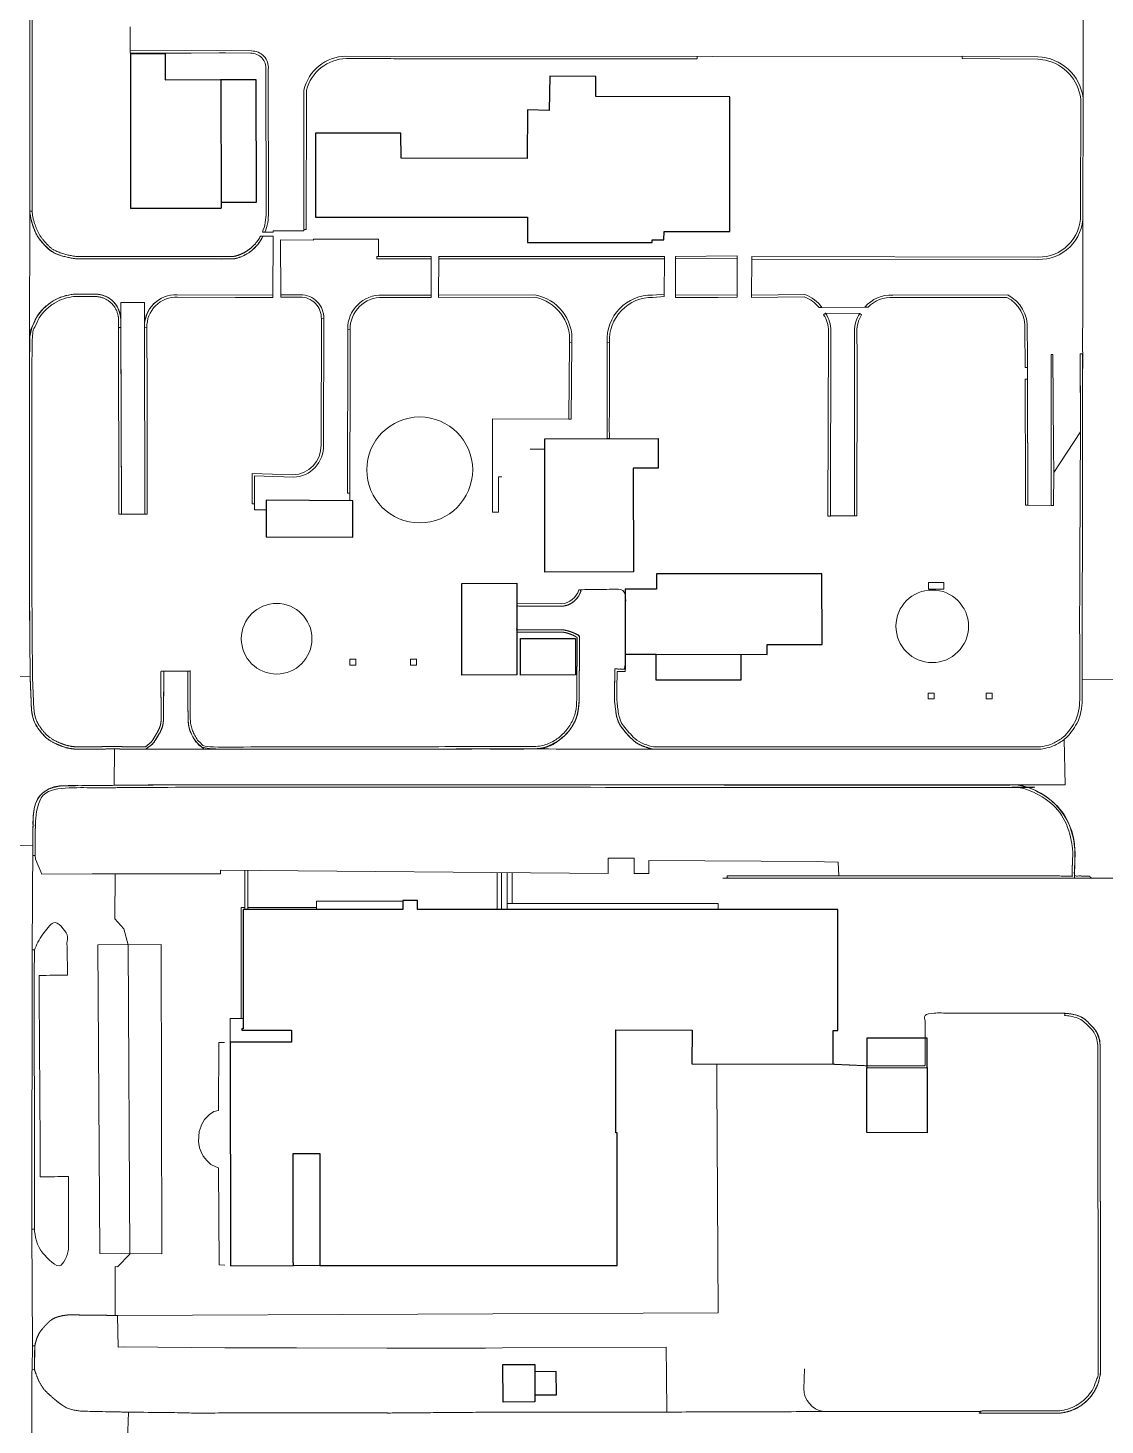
# Model space of a CAD drawing. Header units: millimetres. Extents: x 0 to 840, y 0 to 594.
# Drawn here: x 712.46 to 723.45, y 155.8 to 170.05 of the extents above; entities that cross this region are included whole.
import ezdxf

# ---------------------------------------------------------------- set-up
doc = ezdxf.new("R2010")
doc.units = ezdxf.units.MM
doc.layers.add('AC-0000-BESTAAND-co-06', color=1, linetype='Continuous')

msp = doc.modelspace()

# ---------------------------------------------------------------- linework, layer by layer
at = {"layer": 'AC-0000-BESTAAND-co-06', "linetype": 'Continuous', "lineweight": 13, "transparency": 33554687}
for p, q in [((723.222, 169.334), (723.222, 170.47)), ((712.939, 167.335), (713.182, 167.334)), ((713.411, 167.062), (713.412, 166.998)), ((715.48, 167.086), (715.477, 165.796)), ((718.01, 166.843), (718.004, 166.061)), ((718.369, 165.862), (718.369, 166.847)), ((722.655, 166.612), (722.655, 166.449)), ((717.586, 165.753), (717.735, 165.753)), ((712.116, 163.433), (712.487, 163.435)), ((723.584, 163.401), (723.213, 163.408)), ((713.344, 162.326), (713.346, 162.697)), ((712.133, 161.705), (712.515, 161.717)), ((720.722, 161.379), (723.133, 161.378)), ((723.133, 161.378), (723.56, 161.379)), ((715.172, 157.43), (715.439, 157.43)), ((719.503, 156.946), (713.377, 156.919)), ((712.534, 156.608), (712.511, 156.608)), ((718.973, 156.594), (718.975, 156.302)), ((712.531, 156.369), (712.508, 156.37)), ((720.374, 156.172), (720.381, 156.376)), ((718.975, 156.302), (718.979, 155.934))]:
    msp.add_line(p, q, dxfattribs=at)
at = {"layer": 'AC-0000-BESTAAND-co-06', "linetype": 'Continuous', "lineweight": 30, "transparency": 33554687}
msp.add_line((718.553, 163.662), (718.553, 163.512), dxfattribs=at)
at = {"layer": 'AC-0000-BESTAAND-co-06', "linetype": 'Continuous', "lineweight": 13, "transparency": 33554687, "flags": 128}
for points in [[(710.833, 175.341), (711.922, 174.967), (711.922, 174.967, -0.162435), (712.082, 174.84), (712.082, 174.84), (712.102, 174.777), (712.117, 174.648), (712.116, 163.433), (712.487, 163.435), (712.482, 164.194), (712.482, 165.488), (712.482, 166.856), (712.484, 168.181), (712.487, 177.381)], [(713.506, 170.062), (713.507, 169.819), (714.743, 169.816), (714.743, 169.816, -0.451075), (714.915, 169.63), (714.915, 169.63), (714.916, 168.167), (714.916, 168.167, -0.113261), (714.879, 167.967), (714.879, 167.967), (714.965, 167.968), (714.964, 167.98), (715.279, 167.982), (715.279, 167.995), (715.279, 169.416), (715.279, 169.416, -0.344678), (715.706, 169.763), (715.706, 169.763), (719.447, 169.759), (721.989, 169.764), (722.76, 169.755), (722.76, 169.755, -0.372503), (723.222, 169.334)], [(723.222, 169.334), (723.221, 168.137), (723.221, 168.137, -0.425593), (722.762, 167.69), (722.762, 167.69), (719.845, 167.694), (719.84, 167.326), (720.386, 167.332), (720.386, 167.332, -0.152432), (720.559, 167.2), (720.559, 167.2), (720.998, 167.202), (720.998, 167.202, -0.241762), (721.283, 167.326), (721.283, 167.326), (722.454, 167.327), (722.454, 167.327, -0.299654), (722.653, 166.977), (722.653, 166.977), (722.653, 166.976), (722.654, 166.738)], [(715.725, 166.98, -0.426281), (716.076, 167.326), (716.076, 167.326), (716.576, 167.324), (716.576, 167.695), (716.022, 167.696), (716.022, 167.72), (716.038, 167.719), (716.039, 167.898), (715.375, 167.895), (715.375, 167.886), (715.041, 167.889), (715.044, 167.329), (715.245, 167.329), (715.245, 167.329, -0.432389), (715.48, 167.086)], [(718.369, 166.847, -0.432566), (718.831, 167.326), (718.831, 167.326), (718.952, 167.336), (718.955, 167.695), (716.653, 167.696), (716.652, 167.326), (717.632, 167.329), (717.632, 167.329, -0.384795), (718.01, 166.843)], [(720.575, 167.126, -0.171966), (720.625, 166.959), (720.625, 166.959), (720.621, 165.072), (720.646, 165.072), (720.649, 166.96), (720.649, 166.96, 0.172135), (720.595, 167.14), (720.595, 167.14), (720.575, 167.126)], [(720.945, 167.138), (720.595, 167.14), (720.595, 167.14, -0.172135), (720.649, 166.96), (720.649, 166.96), (720.646, 165.074), (720.893, 165.074), (720.892, 166.959), (720.892, 166.959, -0.155671), (720.945, 167.138)], [(720.945, 167.138, 0.155671), (720.892, 166.959), (720.892, 166.959), (720.893, 165.074), (720.916, 165.074), (720.918, 166.575), (720.917, 166.696), (720.916, 166.958), (720.916, 166.958, -0.139021), (720.962, 167.124), (720.962, 167.124), (720.945, 167.138)], [(714.894, 165.135), (714.774, 165.135), (714.774, 165.482), (715.173, 165.469), (715.173, 165.469, 0.416543), (715.477, 165.796)], [(718.104, 164.321), (718.08, 164.32), (718.08, 164.32, -0.321566), (717.903, 164.177), (717.903, 164.177), (717.448, 164.179), (717.448, 164.155), (717.908, 164.153), (717.908, 164.153, 0.338084), (718.104, 164.321)], [(722.544, 162.332, -0.390945), (723.138, 161.597), (723.138, 161.597), (723.138, 161.566), (723.133, 161.378)]]:
    msp.add_lwpolyline(points, format="xyb", dxfattribs=at)
for points in [[(712.508, 177.381), (712.484, 177.381), (712.484, 168.869), (712.484, 168.181), (712.508, 168.181), (712.508, 168.869)], [(716.653, 167.72), (716.653, 167.696), (718.955, 167.695), (718.955, 167.719), (718.781, 167.719), (718.554, 167.719), (717.044, 167.718), (716.963, 167.72)], [(719.066, 167.327), (719.066, 167.303), (719.151, 167.303), (719.436, 167.302), (719.498, 167.303), (719.695, 167.305), (719.696, 167.326)], [(713.412, 166.998), (713.417, 165.093), (713.393, 165.093), (713.389, 166.993)], [(713.678, 166.994), (713.682, 166.373), (713.679, 166.178), (713.68, 165.756), (713.681, 165.092), (713.657, 165.092), (713.654, 166.998), (713.654, 166.998), (713.678, 166.994)], [(715.725, 166.98), (715.722, 165.305), (715.746, 165.305), (715.75, 166.552), (715.751, 166.672), (715.749, 166.975)], [(718.01, 166.843), (718.004, 166.061), (717.98, 166.061), (717.986, 166.839)], [(718.369, 166.847), (718.369, 165.862), (718.393, 165.862), (718.392, 165.984), (718.392, 166.016), (718.393, 166.137), (718.393, 166.843)], [(722.898, 165.181), (722.895, 166.72), (722.915, 166.721), (722.919, 165.761), (722.922, 165.518), (722.921, 165.181)], [(722.66, 165.182), (722.636, 165.182), (722.635, 165.275), (722.634, 165.355), (722.631, 166.469), (722.655, 166.469)], [(721.645, 164.328), (721.802, 164.328), (721.802, 164.394), (721.645, 164.394)], [(721.644, 163.207), (721.704, 163.207), (721.704, 163.267), (721.644, 163.267)], [(722.235, 163.207), (722.295, 163.207), (722.295, 163.267), (722.235, 163.267)]]:
    msp.add_lwpolyline(points, close=True, dxfattribs=at)
for points in [[(714.915, 169.63), (714.916, 168.167), (714.916, 168.167, -0.113261), (714.879, 167.967), (714.879, 167.967), (714.855, 167.967), (714.855, 167.967, 0.108376), (714.892, 168.168), (714.892, 168.168), (714.891, 169.626), (714.891, 169.626, 0.451075), (714.734, 169.793), (714.734, 169.793), (714.48, 169.797), (714.419, 169.797), (714.128, 169.795), (714.068, 169.794), (713.507, 169.795), (713.507, 169.819), (714.743, 169.816), (714.743, 169.816, -0.451075), (714.915, 169.63), (714.915, 169.63)], [(719.287, 169.76), (719.287, 169.736), (718.676, 169.736), (717.892, 169.737), (717.82, 169.736), (717.672, 169.736), (716.438, 169.737), (716.196, 169.737), (716.163, 169.738), (715.712, 169.739), (715.712, 169.739, 0.336686), (715.305, 169.415), (715.305, 169.415), (715.303, 167.995), (715.279, 167.995), (715.279, 169.416), (715.279, 169.416, -0.344678), (715.706, 169.763), (715.706, 169.763)], [(722.762, 167.69), (719.845, 167.694), (719.845, 167.718), (722.764, 167.714), (722.764, 167.714, 0.422753), (723.197, 168.143), (723.197, 168.143), (723.198, 169.328), (723.198, 169.328, 0.318182), (722.839, 169.722), (722.839, 169.722), (722.76, 169.731), (721.989, 169.74), (721.989, 169.764), (722.76, 169.755), (722.76, 169.755, -0.372503), (723.222, 169.334), (723.222, 169.334), (723.221, 168.137), (723.221, 168.137, -0.425593), (722.762, 167.69), (722.762, 167.69)], [(714.96, 167.326), (713.984, 167.329), (713.984, 167.329, 0.43702), (713.654, 166.998), (713.654, 166.998), (713.678, 166.994), (713.678, 166.994, -0.43702), (713.989, 167.305), (713.989, 167.305), (714.58, 167.303), (714.622, 167.302), (714.666, 167.303), (714.96, 167.302)], [(715.456, 167.083, 0.432389), (715.239, 167.305), (715.239, 167.305), (715.044, 167.305), (715.044, 167.329), (715.245, 167.329), (715.245, 167.329, -0.432389), (715.48, 167.086), (715.48, 167.086), (715.456, 167.083)], [(716.575, 167.3), (716.394, 167.302), (716.329, 167.303), (716.081, 167.302), (716.081, 167.302, 0.426281), (715.749, 166.975), (715.749, 166.975), (715.725, 166.98), (715.725, 166.98, -0.426281), (716.076, 167.326), (716.076, 167.326), (716.576, 167.324)], [(717.632, 167.305, -0.37831), (717.986, 166.839), (717.986, 166.839), (718.01, 166.843), (718.01, 166.843, 0.384795), (717.632, 167.329), (717.632, 167.329), (716.652, 167.326), (716.652, 167.302), (717.632, 167.305)], [(718.393, 166.843, -0.432566), (718.837, 167.303), (718.837, 167.303), (718.952, 167.312), (718.952, 167.336), (718.831, 167.326), (718.831, 167.326, 0.432566), (718.369, 166.847), (718.369, 166.847), (718.393, 166.843)], [(719.84, 167.326), (719.841, 167.302), (720.38, 167.308), (720.38, 167.308, -0.133782), (720.531, 167.199), (720.531, 167.199), (720.559, 167.2), (720.559, 167.2, 0.152432), (720.386, 167.332), (720.386, 167.332)], [(722.445, 167.303), (721.286, 167.302), (721.286, 167.302, 0.222921), (721.03, 167.202), (721.03, 167.202), (720.998, 167.202), (720.998, 167.202, -0.241762), (721.283, 167.326), (721.283, 167.326), (722.454, 167.327), (722.454, 167.327, -0.299654), (722.653, 166.977), (722.653, 166.976), (722.654, 166.738), (722.655, 166.588), (722.63, 166.588), (722.629, 166.976), (722.629, 166.976, 0.298518), (722.445, 167.303), (722.445, 167.303)], [(715.477, 165.796, -0.416543), (715.173, 165.469), (715.173, 165.469), (714.774, 165.482), (714.774, 165.197), (714.75, 165.197), (714.75, 165.506), (715.167, 165.493), (715.167, 165.493, 0.413587), (715.453, 165.796), (715.453, 165.796), (715.456, 167.083), (715.48, 167.086), (715.477, 165.796), (715.477, 165.796)]]:
    msp.add_lwpolyline(points, format="xyb", close=True, dxfattribs=at)
at = {"layer": 'AC-0000-BESTAAND-co-06', "linetype": 'Continuous', "lineweight": 30, "transparency": 33554687, "flags": 128}
for points in [[(714.433, 169.524), (714.434, 168.213), (713.514, 168.21), (714.434, 168.213), (713.514, 168.21), (713.515, 169.35), (713.514, 169.654), (713.514, 169.728), (713.514, 169.788), (713.863, 169.789), (713.864, 169.522), (714.427, 169.524), (714.433, 169.524)], [(714.433, 169.524), (714.788, 169.525), (714.793, 168.271), (714.434, 168.27)], [(715.396, 168.978), (715.398, 168.12), (715.722, 168.12), (716.94, 168.121), (717.061, 168.12), (717.558, 168.12), (717.557, 167.863), (718.828, 167.863), (718.828, 167.889), (718.949, 167.888), (718.95, 167.974), (719.622, 167.975), (719.621, 169.349), (718.255, 169.351), (718.255, 169.555), (717.784, 169.558), (717.78, 169.21), (717.557, 169.215), (717.555, 168.72), (716.269, 168.723), (716.267, 168.979), (715.396, 168.978)], [(718.637, 164.502), (717.735, 164.499), (717.735, 165.86), (718.891, 165.864), (718.889, 165.561), (718.635, 165.561), (718.637, 164.502)], [(714.895, 164.859), (715.776, 164.857), (715.776, 165.226), (714.893, 165.233), (714.895, 164.859)], [(718.553, 163.662), (718.871, 163.662), (720.001, 163.661), (720.001, 163.763), (720.561, 163.763), (720.561, 163.764), (720.56, 164.484), (718.872, 164.484), (718.872, 164.328), (718.554, 164.328), (718.553, 163.662)], [(717.449, 163.453), (716.888, 163.45), (716.889, 164.386), (717.448, 164.389), (717.449, 163.453)], [(717.488, 163.45), (717.487, 163.822), (718.046, 163.823), (718.048, 163.452), (717.488, 163.45)], [(719.731, 163.661), (719.731, 163.4), (718.87, 163.4), (718.871, 163.662)], [(715.151, 159.706), (714.527, 159.708), (714.531, 157.426), (715.172, 157.43), (715.172, 157.455), (715.17, 157.455), (715.168, 158.572), (715.439, 158.572), (715.439, 157.43), (718.473, 157.43), (718.471, 158.78), (718.46, 158.78), (718.459, 159.831), (719.235, 159.829), (719.234, 159.484), (720.673, 159.481), (720.673, 159.827), (720.721, 159.827), (720.722, 161.06), (719.598, 161.061), (716.437, 161.06), (716.437, 161.152), (716.287, 161.152), (716.287, 161.06), (714.658, 161.061), (714.658, 159.843), (714.645, 159.843), (714.645, 159.83), (715.151, 159.83), (715.151, 159.706)], [(721.633, 159.448), (721.634, 158.782), (721.018, 158.786), (721.016, 159.446), (721.633, 159.448)], [(717.309, 156.036), (717.308, 156.42), (717.632, 156.42), (717.633, 156.037), (717.309, 156.036)], [(717.633, 156.108), (717.852, 156.109), (717.849, 156.346), (717.632, 156.345)]]:
    msp.add_lwpolyline(points, dxfattribs=at)
at = {"layer": 'AC-0000-BESTAAND-co-06', "linetype": 'Continuous', "lineweight": 13, "transparency": 33554687, "flags": 128}
for points in [[(714.86, 167.927), (714.965, 167.927), (714.96, 167.326), (713.984, 167.329)], [(716.576, 167.719), (716.038, 167.719), (716.022, 167.72), (716.022, 167.696), (716.576, 167.695), (716.576, 167.719)], [(719.067, 167.721), (719.696, 167.725), (719.696, 167.701), (719.067, 167.697), (719.067, 167.721)], [(719.696, 167.326), (719.066, 167.327), (719.067, 167.697), (719.696, 167.701), (719.696, 167.326)], [(713.417, 165.093), (713.411, 167.062), (713.411, 167.25), (713.652, 167.249), (713.654, 166.998), (713.657, 165.092), (713.417, 165.093)], [(715.725, 166.98), (715.722, 165.305), (715.746, 165.305), (715.746, 165.226)], [(722.655, 166.612), (722.654, 166.738)], [(722.66, 165.182), (722.898, 165.181), (722.895, 166.72), (722.915, 166.721)], [(723.193, 166.728), (723.195, 165.93), (722.922, 165.518), (722.919, 165.761), (722.915, 166.721)], [(722.898, 165.181), (722.66, 165.182), (722.655, 166.449)], [(718.004, 166.061), (717.201, 166.063), (717.2, 165.112), (717.262, 165.112), (717.262, 165.472), (717.295, 165.471)], [(715.748, 163.552), (715.748, 163.612), (715.808, 163.612), (715.808, 163.552), (715.748, 163.552)], [(716.366, 163.552), (716.366, 163.612), (716.426, 163.612), (716.426, 163.552), (716.366, 163.552)], [(723.03, 162.793), (723.04, 162.33), (722.544, 162.332)], [(713.344, 162.326), (713.69, 162.33), (722.544, 162.332)], [(712.515, 161.717), (712.507, 160.647), (712.506, 157.796), (712.511, 156.608), (712.508, 156.37), (712.506, 156.341), (712.507, 152.327), (712.507, 152.241), (712.505, 152.099), (712.504, 150.974), (712.506, 149.202), (712.506, 148.229), (712.505, 146.618), (712.506, 146.593), (712.503, 144.986)], [(712.514, 161.609), (712.537, 161.609), (712.541, 161.572), (712.608, 161.419), (713.12, 161.424), (713.199, 161.422), (713.355, 161.423)], [(713.355, 161.423), (714.427, 161.424), (714.429, 161.46), (718.38, 161.426), (718.38, 161.582)], [(714.676, 161.458), (714.676, 161.079)], [(714.706, 161.457), (714.706, 161.079)], [(720.722, 161.379), (719.593, 161.378), (719.593, 161.402), (720.733, 161.403), (720.726, 161.543), (720.587, 161.545), (720.512, 161.548), (718.794, 161.559), (718.794, 161.426), (718.644, 161.426), (718.644, 161.582), (718.38, 161.582)], [(713.355, 161.423), (713.351, 160.964), (713.442, 160.861), (713.487, 160.7), (713.502, 157.545), (713.378, 157.416), (713.354, 157.418), (713.353, 156.919)], [(717.247, 161.435), (717.247, 161.06)], [(717.292, 161.435), (717.292, 161.06)], [(717.352, 161.434), (717.352, 161.12)], [(717.403, 161.434), (717.403, 161.12)], [(716.287, 161.146), (715.408, 161.146), (715.408, 161.079), (714.706, 161.079), (714.706, 161.061), (714.676, 161.061), (714.676, 161.079), (714.64, 161.079), (714.64, 159.949)], [(715.408, 161.079), (715.408, 161.061)], [(717.352, 161.06), (717.352, 161.12), (719.5, 161.121), (719.5, 161.061)], [(712.507, 160.647), (712.506, 157.798), (712.53, 157.798), (712.53, 158.335), (712.529, 160.387), (712.532, 160.647), (712.507, 160.647)], [(714.472, 157.432), (714.413, 157.434), (714.407, 158.426), (714.382, 158.435), (714.33, 158.46), (714.287, 158.498), (714.251, 158.543), (714.226, 158.595), (714.215, 158.627), (714.202, 158.694), (714.21, 158.795), (714.23, 158.851), (714.231, 158.855), (714.266, 158.916), (714.316, 158.968), (714.359, 158.999), (714.407, 159.011), (714.41, 159.702), (714.47, 159.703)], [(719.488, 159.484), (719.489, 159.319), (719.503, 156.946)], [(713.377, 156.919), (713.386, 156.597), (713.446, 156.599), (714.473, 156.59), (714.534, 156.59), (715.203, 156.589), (716.123, 156.587), (716.177, 156.587), (716.177, 156.587), (716.177, 156.587), (717.131, 156.587), (717.302, 156.588), (718.973, 156.594)], [(712.511, 156.608), (712.508, 156.37), (712.531, 156.369), (712.534, 156.608), (712.511, 156.608)], [(713.387, 152.325), (713.387, 155.546), (713.477, 155.553), (713.489, 155.933)]]:
    msp.add_lwpolyline(points, dxfattribs=at)
at = {"layer": 'AC-0000-BESTAAND-co-06', "linetype": 'Continuous', "lineweight": 0, "transparency": 33554687, "flags": 128}
for points in [[(713.829, 157.547), (713.198, 157.552), (713.178, 160.7), (713.822, 160.701), (713.829, 157.547)], [(714.658, 159.949), (714.645, 159.949), (714.527, 159.949), (714.527, 159.708)]]:
    msp.add_lwpolyline(points, dxfattribs=at)
at = {"layer": 'AC-0000-BESTAAND-co-06', "linetype": 'Continuous', "lineweight": 30, "transparency": 33554687, "flags": 128}
msp.add_lwpolyline([(721.016, 159.446), (721.633, 159.448), (721.633, 159.748), (721.016, 159.746)], close=True, dxfattribs=at)
at = {"layer": 'AC-0000-BESTAAND-co-06', "linetype": 'Continuous', "lineweight": 13, "transparency": 33554687}
for centre, radius in [((716.459, 165.543), 0.54), ((721.684, 163.948), 0.37), ((715, 163.821), 0.36)]:
    msp.add_circle(centre, radius, dxfattribs=at)
at = {"layer": 'AC-0000-BESTAAND-co-06', "linetype": 'Continuous', "lineweight": 13, "transparency": 33554687, "extrusion": (0, 0, -1)}
for centre, radius, start, end in [((-712.975, 166.843), 0.493, 1.3401, 85.7941), ((-713.149, 167.074), 0.262, 97.0749, 182.5421), ((-720.615, 156.177), 0.241, 279.7615, 359.0261)]:
    msp.add_arc(centre, radius, start, end, dxfattribs=at)
at = {"layer": 'AC-0000-BESTAAND-co-06', "linetype": 'Continuous', "lineweight": 13, "transparency": 33554687}
msp.add_arc((713.972, 167.01), 0.319, 87.7529, 182.1777, dxfattribs=at)
for points, weights, knots in [([(714.86, 167.927), (714.86, 167.927), (714.852, 167.927), (714.844, 167.927), (714.836, 167.927), (714.778, 167.818), (714.678, 167.743), (714.557, 167.719), (714.465, 167.719), (714.373, 167.719), (714.281, 167.719), (714.197, 167.72), (714.113, 167.72), (714.029, 167.72), (713.966, 167.72), (713.903, 167.72), (713.841, 167.719), (713.801, 167.719), (713.762, 167.719), (713.722, 167.719), (713.672, 167.72), (713.622, 167.72), (713.572, 167.72), (713.531, 167.72), (713.491, 167.72), (713.451, 167.72), (713.404, 167.719), (713.357, 167.719), (713.31, 167.719), (713.308, 167.719), (713.306, 167.719), (713.303, 167.719), (713.189, 167.719), (713.074, 167.719), (712.96, 167.72), (712.96, 167.72), (712.959, 167.72), (712.959, 167.72), (712.893, 167.728), (712.743, 167.756), (712.677, 167.827), (712.637, 167.87), (712.591, 167.914), (712.566, 167.972), (712.536, 168.04), (712.511, 168.108), (712.508, 168.181), (712.508, 168.181), (712.508, 168.181), (712.508, 168.181), (712.5, 168.181), (712.492, 168.181), (712.484, 168.181), (712.484, 168.181), (712.484, 168.181), (712.484, 168.181), (712.489, 168.105), (712.513, 168.033), (712.544, 167.961), (712.571, 167.899), (712.62, 167.853), (712.662, 167.807), (712.732, 167.732), (712.89, 167.704), (712.959, 167.696), (712.966, 167.696), (712.974, 167.696), (712.981, 167.696), (713.508, 167.695), (714.035, 167.695), (714.562, 167.695), (714.696, 167.72), (714.803, 167.804), (714.86, 167.927)], [1, 1, 1, 1, 1, 0.936404623811, 0.936404623811, 1, 1, 1, 1, 1, 1, 1, 1, 1, 1, 1, 1, 1, 1, 1, 1, 1, 1, 1, 1, 1, 1, 1, 1, 1, 1, 1, 1, 1, 1, 1, 1, 1, 1, 1, 1, 1, 1, 1, 1, 1, 1, 1, 1, 1, 1, 1, 1, 1, 1, 1, 1, 1, 1, 1, 1, 1, 1, 1, 1, 1, 1, 1, 1, 0.927088246602, 0.927088246602, 1], [0, 0, 0, 0, 0.041667, 0.083333, 0.083333, 0.083333, 0.166667, 0.166667, 0.166667, 0.175926, 0.175926, 0.175926, 0.185185, 0.185185, 0.185185, 0.194444, 0.194444, 0.194444, 0.203704, 0.203704, 0.203704, 0.212963, 0.212963, 0.212963, 0.222222, 0.222222, 0.222222, 0.231481, 0.231481, 0.231481, 0.240741, 0.240741, 0.240741, 0.25, 0.25, 0.25, 0.333333, 0.333333, 0.333333, 0.369202, 0.369202, 0.369202, 0.390886, 0.390886, 0.390886, 0.416667, 0.416667, 0.416667, 0.5, 0.5, 0.5, 0.583333, 0.583333, 0.583333, 0.666667, 0.666667, 0.666667, 0.692357, 0.692357, 0.692357, 0.714241, 0.714241, 0.714241, 0.75, 0.75, 0.75, 0.833333, 0.833333, 0.833333, 0.916667, 0.916667, 0.916667, 1, 1, 1, 1]), ([(714.86, 167.927), (714.803, 167.804), (714.696, 167.72), (714.562, 167.695), (714.035, 167.695), (713.508, 167.695), (712.981, 167.696), (712.974, 167.696), (712.966, 167.696), (712.959, 167.696), (712.89, 167.704), (712.732, 167.732), (712.662, 167.807), (712.62, 167.853), (712.571, 167.899), (712.544, 167.961), (712.513, 168.033), (712.489, 168.105), (712.484, 168.181)], [1, 0.927088320088, 0.927088320088, 1, 1, 1, 1, 1, 1, 1, 1, 1, 1, 1, 1, 1, 1, 1, 1], [0, 0, 0, 0, 0.25, 0.25, 0.25, 0.5, 0.5, 0.5, 0.75, 0.75, 0.75, 0.857276, 0.857276, 0.857276, 0.922928, 0.922928, 0.922928, 1, 1, 1, 1]), ([(713.85, 163.489), (713.85, 163.489), (713.84, 163.489), (713.831, 163.489), (713.821, 163.489), (713.821, 163.459), (713.821, 163.429), (713.82, 163.399), (713.821, 163.269), (713.822, 163.138), (713.823, 163.007), (713.823, 162.981), (713.819, 162.946), (713.809, 162.92), (713.792, 162.875), (713.762, 162.831), (713.736, 162.787), (713.718, 162.758), (713.681, 162.736), (713.664, 162.718), (713.558, 162.719), (713.452, 162.72), (713.346, 162.721), (713.22, 162.72), (713.094, 162.72), (712.967, 162.719), (712.934, 162.719), (712.892, 162.725), (712.859, 162.734), (712.802, 162.751), (712.743, 162.775), (712.689, 162.813), (712.64, 162.847), (712.607, 162.896), (712.576, 162.94), (712.542, 162.988), (712.527, 163.069), (712.524, 163.116), (712.52, 163.223), (712.515, 163.33), (712.511, 163.437), (712.511, 163.437), (712.511, 163.437), (712.511, 163.436), (712.509, 163.746), (712.507, 164.055), (712.505, 164.364), (712.505, 165.195), (712.506, 166.025), (712.506, 166.855), (712.515, 167.106), (712.688, 167.289), (712.939, 167.311), (713.018, 167.311), (713.097, 167.311), (713.176, 167.31), (713.309, 167.293), (713.394, 167.191), (713.389, 167.057), (713.389, 167.036), (713.389, 167.014), (713.389, 166.993), (713.396, 166.994), (713.404, 166.996), (713.412, 166.998), (713.412, 167.019), (713.412, 167.041), (713.411, 167.062), (713.418, 167.206), (713.325, 167.317), (713.182, 167.334), (713.101, 167.335), (713.02, 167.335), (712.939, 167.335), (712.672, 167.315), (712.488, 167.122), (712.482, 166.855), (712.482, 166.025), (712.481, 165.194), (712.481, 164.364), (712.483, 164.055), (712.485, 163.746), (712.487, 163.436), (712.492, 163.328), (712.496, 163.22), (712.5, 163.113), (712.503, 163.063), (712.519, 162.978), (712.554, 162.928), (712.587, 162.881), (712.622, 162.83), (712.674, 162.793), (712.731, 162.754), (712.792, 162.729), (712.852, 162.711), (712.887, 162.701), (712.931, 162.695), (712.966, 162.695), (713.092, 162.696), (713.219, 162.696), (713.346, 162.697), (713.452, 162.696), (713.558, 162.695), (713.664, 162.694), (713.684, 162.712), (713.733, 162.737), (713.754, 162.771), (713.783, 162.817), (713.815, 162.865), (713.832, 162.913), (713.843, 162.943), (713.847, 162.984), (713.847, 163.014), (713.848, 163.143), (713.849, 163.272), (713.849, 163.4), (713.85, 163.43), (713.85, 163.46), (713.85, 163.489)], [1, 1, 1, 1, 1, 1, 1, 1, 1, 1, 1, 1, 1, 1, 1, 1, 1, 1, 1, 1, 1, 1, 1, 1, 1, 1, 1, 1, 1, 1, 1, 1, 1, 1, 1, 1, 1, 1, 1, 1, 1, 1, 1, 1, 1, 1, 1, 1, 1, 1, 0.832492934117, 0.832492934117, 1, 1, 1, 1, 0.825192119509, 0.825192119509, 1, 1, 1, 1, 1, 1, 1, 1, 1, 1, 0.823008343178, 0.823008343178, 1, 1, 1, 1, 0.826995707406, 0.826995707406, 1, 1, 1, 1, 1, 1, 1, 1, 1, 1, 1, 1, 1, 1, 1, 1, 1, 1, 1, 1, 1, 1, 1, 1, 1, 1, 1, 1, 1, 1, 1, 1, 1, 1, 1, 1, 1, 1, 1, 1, 1, 1, 1], [0, 0, 0, 0, 0.007576, 0.015152, 0.015152, 0.015152, 0.030303, 0.030303, 0.030303, 0.045455, 0.045455, 0.045455, 0.057223, 0.057223, 0.057223, 0.077633, 0.077633, 0.077633, 0.090909, 0.090909, 0.090909, 0.113636, 0.113636, 0.113636, 0.136364, 0.136364, 0.136364, 0.143982, 0.143982, 0.143982, 0.157092, 0.157092, 0.157092, 0.168968, 0.168968, 0.168968, 0.181818, 0.181818, 0.181818, 0.227273, 0.227273, 0.227273, 0.272727, 0.272727, 0.272727, 0.295455, 0.295455, 0.295455, 0.318182, 0.318182, 0.318182, 0.363636, 0.363636, 0.363636, 0.409091, 0.409091, 0.409091, 0.454545, 0.454545, 0.454545, 0.5, 0.5, 0.5, 0.545455, 0.545455, 0.545455, 0.590909, 0.590909, 0.590909, 0.636364, 0.636364, 0.636364, 0.681818, 0.681818, 0.681818, 0.727273, 0.727273, 0.727273, 0.75, 0.75, 0.75, 0.772727, 0.772727, 0.772727, 0.818182, 0.818182, 0.818182, 0.830977, 0.830977, 0.830977, 0.842979, 0.842979, 0.842979, 0.85603, 0.85603, 0.85603, 0.863636, 0.863636, 0.863636, 0.886364, 0.886364, 0.886364, 0.909091, 0.909091, 0.909091, 0.92323, 0.92323, 0.92323, 0.942385, 0.942385, 0.942385, 0.954545, 0.954545, 0.954545, 0.977273, 0.977273, 0.977273, 1, 1, 1, 1]), ([(718.838, 162.694), (718.787, 162.707), (718.689, 162.734), (718.637, 162.783), (718.594, 162.825), (718.551, 162.872), (718.515, 162.919), (718.487, 162.955), (718.469, 163.014), (718.462, 163.05), (718.456, 163.098), (718.45, 163.146), (718.444, 163.194), (718.445, 163.3), (718.447, 163.406), (718.448, 163.513), (718.483, 163.512), (718.518, 163.512), (718.553, 163.512), (718.553, 163.784), (718.554, 164.056), (718.554, 164.328), (718.404, 164.325), (718.254, 164.323), (718.104, 164.321), (718.083, 164.223), (718.007, 164.158), (717.908, 164.153), (717.755, 164.153), (717.601, 164.154), (717.448, 164.155), (717.448, 164.074), (717.448, 163.993), (717.448, 163.912), (717.602, 163.913), (717.756, 163.913), (717.91, 163.913), (717.974, 163.905), (718.035, 163.883), (718.089, 163.848), (718.087, 163.656), (718.086, 163.465), (718.085, 163.273), (718.088, 163.207), (718.082, 163.122), (718.068, 163.056), (718.056, 163.003), (718.029, 162.948), (717.993, 162.898), (717.949, 162.837), (717.891, 162.794), (717.836, 162.755), (717.779, 162.714), (717.677, 162.699), (717.62, 162.697)], [1, 1, 1, 1, 1, 1, 1, 1, 1, 1, 1, 1, 1, 1, 1, 1, 1, 1, 1, 1, 1, 1, 1, 1, 1, 0.86323162854, 0.86323162854, 1, 1, 1, 1, 1, 1, 1, 1, 1, 1, 0.982716122047, 0.982716122047, 1, 1, 1, 1, 1, 1, 1, 1, 1, 1, 1, 1, 1, 1, 1, 1], [0, 0, 0, 0, 0.057731, 0.057731, 0.057731, 0.105703, 0.105703, 0.105703, 0.142857, 0.142857, 0.142857, 0.171429, 0.171429, 0.171429, 0.2, 0.2, 0.2, 0.228571, 0.228571, 0.228571, 0.257143, 0.257143, 0.257143, 0.285714, 0.285714, 0.285714, 0.428571, 0.428571, 0.428571, 0.47619, 0.47619, 0.47619, 0.52381, 0.52381, 0.52381, 0.571429, 0.571429, 0.571429, 0.714286, 0.714286, 0.714286, 0.857143, 0.857143, 0.857143, 0.894664, 0.894664, 0.894664, 0.924875, 0.924875, 0.924875, 0.961348, 0.961348, 0.961348, 1, 1, 1, 1]), ([(717.91, 163.913), (717.91, 163.913), (717.756, 163.913), (717.602, 163.913), (717.448, 163.912), (717.448, 163.904), (717.448, 163.896), (717.448, 163.888), (717.601, 163.889), (717.754, 163.889), (717.908, 163.889), (717.964, 163.883), (718.017, 163.864), (718.064, 163.833), (718.063, 163.646), (718.062, 163.46), (718.061, 163.273), (718.063, 163.209), (718.058, 163.127), (718.044, 163.062), (718.033, 163.012), (718.007, 162.96), (717.973, 162.912), (717.932, 162.855), (717.876, 162.813), (717.825, 162.777), (717.769, 162.737), (717.671, 162.723), (717.617, 162.721), (716.498, 162.72), (715.379, 162.719), (714.261, 162.718), (714.241, 162.745), (714.195, 162.778), (714.175, 162.817), (714.161, 162.845), (714.145, 162.873), (714.136, 162.902), (714.125, 162.937), (714.12, 162.982), (714.12, 163.017), (714.12, 163.175), (714.12, 163.332), (714.12, 163.489), (714.112, 163.489), (714.104, 163.489), (714.096, 163.489), (714.096, 163.458), (714.096, 163.427), (714.096, 163.396), (714.096, 163.27), (714.096, 163.143), (714.097, 163.016), (714.096, 162.979), (714.102, 162.932), (714.113, 162.895), (714.122, 162.864), (714.139, 162.834), (714.155, 162.803), (714.178, 162.758), (714.237, 162.722), (714.261, 162.694), (715.381, 162.695), (716.5, 162.696), (717.62, 162.697), (717.677, 162.699), (717.779, 162.714), (717.836, 162.755), (717.891, 162.794), (717.949, 162.837), (717.993, 162.898), (718.029, 162.948), (718.056, 163.003), (718.068, 163.056), (718.082, 163.122), (718.088, 163.207), (718.085, 163.273), (718.086, 163.465), (718.087, 163.656), (718.089, 163.848), (718.035, 163.883), (717.974, 163.905), (717.91, 163.913), (717.91, 163.913), (717.91, 163.913), (717.91, 163.913), (717.91, 163.913)], [1, 1, 1, 1, 1, 1, 1, 1, 1, 1, 1, 0.982716122047, 0.982716122047, 1, 1, 1, 1, 1, 1, 1, 1, 1, 1, 1, 1, 1, 1, 1, 1, 1, 1, 1, 1, 1, 1, 1, 1, 1, 1, 1, 1, 1, 1, 1, 1, 1, 1, 1, 1, 1, 1, 1, 1, 1, 1, 1, 1, 1, 1, 1, 1, 1, 1, 1, 1, 1, 1, 1, 1, 1, 1, 1, 1, 1, 1, 1, 1, 1, 1, 1, 0.982716122047, 0.982716122047, 1, 1, 1, 1, 1], [0, 0, 0, 0, 0.011905, 0.02381, 0.02381, 0.02381, 0.047619, 0.047619, 0.047619, 0.071429, 0.071429, 0.071429, 0.142857, 0.142857, 0.142857, 0.214286, 0.214286, 0.214286, 0.233312, 0.233312, 0.233312, 0.248261, 0.248261, 0.248261, 0.26635, 0.26635, 0.26635, 0.285714, 0.285714, 0.285714, 0.357143, 0.357143, 0.357143, 0.384618, 0.384618, 0.384618, 0.404074, 0.404074, 0.404074, 0.428571, 0.428571, 0.428571, 0.464286, 0.464286, 0.464286, 0.5, 0.5, 0.5, 0.535714, 0.535714, 0.535714, 0.571429, 0.571429, 0.571429, 0.594688, 0.594688, 0.594688, 0.613845, 0.613845, 0.613845, 0.642857, 0.642857, 0.642857, 0.714286, 0.714286, 0.714286, 0.733612, 0.733612, 0.733612, 0.751848, 0.751848, 0.751848, 0.766954, 0.766954, 0.766954, 0.785714, 0.785714, 0.785714, 0.857143, 0.857143, 0.857143, 0.928571, 0.928571, 0.928571, 0.928571, 1, 1, 1, 1]), ([(712.537, 161.609), (712.537, 161.609), (712.529, 161.609), (712.522, 161.609), (712.514, 161.609), (712.514, 161.645), (712.515, 161.681), (712.515, 161.717), (712.515, 161.806), (712.516, 161.902), (712.518, 161.991), (712.519, 162.056), (712.531, 162.121), (712.563, 162.185), (712.587, 162.235), (712.637, 162.264), (712.679, 162.29), (712.717, 162.313), (712.782, 162.321), (712.819, 162.321), (712.994, 162.323), (713.169, 162.324), (713.344, 162.326), (713.46, 162.327), (713.575, 162.329), (713.69, 162.33), (716.642, 162.33), (719.594, 162.329), (722.545, 162.329), (722.545, 162.33), (722.545, 162.331), (722.544, 162.332), (722.923, 162.276), (723.164, 161.979), (723.138, 161.597), (723.138, 161.587), (723.138, 161.576), (723.138, 161.566), (723.136, 161.511), (723.135, 161.456), (723.134, 161.401), (723.184, 161.401), (723.234, 161.401), (723.284, 161.401), (723.293, 161.393), (723.302, 161.386), (723.311, 161.378), (723.252, 161.378), (723.193, 161.378), (723.133, 161.378), (721.953, 161.378), (720.773, 161.378), (719.593, 161.378), (719.593, 161.386), (719.593, 161.394), (719.593, 161.402), (719.973, 161.403), (720.353, 161.403), (720.733, 161.403), (721.525, 161.403), (722.318, 161.402), (723.11, 161.401), (723.11, 161.401), (723.11, 161.401), (723.11, 161.401), (723.111, 161.456), (723.112, 161.511), (723.114, 161.566), (723.114, 161.577), (723.114, 161.587), (723.114, 161.598), (723.139, 161.967), (722.907, 162.255), (722.541, 162.308), (722.542, 162.307), (722.544, 162.306), (722.545, 162.305), (719.594, 162.305), (716.642, 162.306), (713.691, 162.306), (713.575, 162.305), (713.46, 162.303), (713.344, 162.302), (713.344, 162.302), (713.344, 162.302), (713.344, 162.302), (713.298, 162.302), (713.251, 162.302), (713.205, 162.302), (713.179, 162.301), (713.153, 162.301), (713.128, 162.301), (713.028, 162.302), (712.921, 162.299), (712.822, 162.297), (712.778, 162.296), (712.733, 162.286), (712.69, 162.267), (712.644, 162.248), (712.607, 162.217), (712.584, 162.172), (712.555, 162.112), (712.543, 162.049), (712.542, 161.988), (712.54, 161.9), (712.539, 161.805), (712.539, 161.717), (712.538, 161.681), (712.538, 161.645), (712.537, 161.609)], [1, 1, 1, 1, 1, 1, 1, 1, 1, 1, 1, 1, 1, 1, 1, 1, 1, 1, 1, 1, 1, 1, 1, 1, 1, 1, 1, 1, 1, 1, 1, 1, 0.823232820038, 0.823232820038, 1, 1, 1, 1, 1, 1, 1, 1, 1, 1, 1, 1, 1, 1, 1, 1, 1, 1, 1, 1, 1, 1, 1, 1, 1, 1, 1, 1, 1, 1, 1, 1, 1, 1, 1, 1, 1, 0.823061581693, 0.823061581693, 1, 1, 1, 1, 1, 1, 1, 1, 1, 1, 1, 1, 1, 1, 1, 1, 1, 1, 1, 1, 1, 1, 1, 1, 1, 1, 1, 1, 1, 1, 1, 1, 1, 1, 1, 1, 1], [0, 0, 0, 0, 0.011364, 0.022727, 0.022727, 0.022727, 0.045455, 0.045455, 0.045455, 0.06155, 0.06155, 0.06155, 0.073262, 0.073262, 0.073262, 0.082451, 0.082451, 0.082451, 0.090909, 0.090909, 0.090909, 0.136364, 0.136364, 0.136364, 0.159091, 0.159091, 0.159091, 0.181818, 0.181818, 0.181818, 0.227273, 0.227273, 0.227273, 0.272727, 0.272727, 0.272727, 0.295455, 0.295455, 0.295455, 0.318182, 0.318182, 0.318182, 0.363636, 0.363636, 0.363636, 0.409091, 0.409091, 0.409091, 0.431818, 0.431818, 0.431818, 0.454545, 0.454545, 0.454545, 0.5, 0.5, 0.5, 0.545455, 0.545455, 0.545455, 0.590909, 0.590909, 0.590909, 0.636364, 0.636364, 0.636364, 0.659091, 0.659091, 0.659091, 0.681818, 0.681818, 0.681818, 0.727273, 0.727273, 0.727273, 0.772727, 0.772727, 0.772727, 0.795455, 0.795455, 0.795455, 0.818182, 0.818182, 0.818182, 0.863636, 0.863636, 0.863636, 0.886364, 0.886364, 0.886364, 0.909091, 0.909091, 0.909091, 0.922421, 0.922421, 0.922421, 0.9283, 0.9283, 0.9283, 0.934505, 0.934505, 0.934505, 0.942738, 0.942738, 0.942738, 0.954545, 0.954545, 0.954545, 1, 1, 1, 1]), ([(713.377, 156.919), (713.213, 156.921), (713.049, 156.923), (712.885, 156.925), (712.837, 156.922), (712.742, 156.908), (712.694, 156.867), (712.66, 156.837), (712.625, 156.799), (712.596, 156.762), (712.562, 156.72), (712.543, 156.649), (712.534, 156.608), (712.533, 156.528), (712.532, 156.448), (712.531, 156.369), (712.55, 156.313), (712.587, 156.201), (712.648, 156.144), (712.708, 156.087), (712.776, 156.026), (712.843, 155.986), (712.897, 155.955), (712.985, 155.943), (713.038, 155.942), (713.16, 155.94), (713.282, 155.937), (713.403, 155.935), (713.424, 155.934), (713.445, 155.934), (713.465, 155.933), (713.634, 155.931), (713.802, 155.93), (713.97, 155.928), (714.059, 155.926), (714.148, 155.924), (714.236, 155.921), (714.315, 155.923), (714.393, 155.925), (714.472, 155.926), (714.492, 155.925), (714.513, 155.925), (714.533, 155.924), (714.738, 155.925), (714.942, 155.926), (715.146, 155.927), (715.166, 155.926), (715.186, 155.925), (715.206, 155.924), (715.502, 155.925), (715.799, 155.925), (716.095, 155.925), (716.112, 155.925), (716.129, 155.924), (716.146, 155.924), (716.476, 155.927), (716.807, 155.929), (717.138, 155.932), (717.213, 155.932), (717.288, 155.932), (717.363, 155.932), (717.486, 155.932), (717.61, 155.932), (717.734, 155.932), (718.029, 155.932), (718.324, 155.933), (718.619, 155.933), (718.739, 155.933), (718.859, 155.933), (718.979, 155.934), (719.51, 155.935), (720.042, 155.937), (720.574, 155.939), (720.669, 155.939), (720.763, 155.939), (720.858, 155.939), (721.058, 155.939), (721.258, 155.939), (721.458, 155.939), (721.696, 155.939), (721.934, 155.94), (722.172, 155.94), (722.173, 155.934), (722.174, 155.928), (722.175, 155.921), (722.426, 155.922), (722.676, 155.922), (722.926, 155.922), (723.193, 155.911), (723.39, 156.093), (723.4, 156.36), (723.399, 157.456), (723.397, 158.553), (723.395, 159.649), (723.396, 159.689), (723.389, 159.763), (723.363, 159.803), (723.332, 159.854), (723.278, 159.908), (723.23, 159.946), (723.18, 159.985), (723.083, 159.999), (723.035, 160.001), (722.56, 160.001), (722.086, 160.002), (721.612, 160.003), (721.612, 159.824), (721.612, 159.645), (721.612, 159.466), (721.411, 159.466), (721.209, 159.466), (721.007, 159.466), (720.896, 159.471), (720.785, 159.476), (720.673, 159.481)], [1, 1, 1, 1, 1, 1, 1, 1, 1, 1, 1, 1, 1, 1, 1, 1, 1, 1, 1, 1, 1, 1, 1, 1, 1, 1, 1, 1, 1, 1, 1, 1, 1, 1, 1, 1, 1, 1, 1, 1, 1, 1, 1, 1, 1, 1, 1, 1, 1, 1, 1, 1, 1, 1, 1, 1, 1, 1, 1, 1, 1, 1, 1, 1, 1, 1, 1, 1, 1, 1, 1, 1, 1, 1, 1, 1, 1, 1, 1, 1, 1, 1, 1, 1, 1, 1, 1, 1, 0.804487772827, 0.804487772827, 1, 1, 1, 1, 1, 1, 1, 1, 1, 1, 1, 1, 1, 1, 1, 1, 1, 1, 1, 1, 1, 1, 1, 1, 1], [0, 0, 0, 0, 0.111111, 0.111111, 0.111111, 0.154639, 0.154639, 0.154639, 0.185912, 0.185912, 0.185912, 0.222222, 0.222222, 0.222222, 0.333333, 0.333333, 0.333333, 0.373319, 0.373319, 0.373319, 0.412888, 0.412888, 0.412888, 0.444444, 0.444444, 0.444444, 0.449735, 0.449735, 0.449735, 0.455026, 0.455026, 0.455026, 0.460317, 0.460317, 0.460317, 0.465608, 0.465608, 0.465608, 0.470899, 0.470899, 0.470899, 0.47619, 0.47619, 0.47619, 0.481481, 0.481481, 0.481481, 0.486772, 0.486772, 0.486772, 0.492063, 0.492063, 0.492063, 0.497354, 0.497354, 0.497354, 0.502646, 0.502646, 0.502646, 0.507937, 0.507937, 0.507937, 0.513228, 0.513228, 0.513228, 0.518519, 0.518519, 0.518519, 0.52381, 0.52381, 0.52381, 0.529101, 0.529101, 0.529101, 0.534392, 0.534392, 0.534392, 0.539683, 0.539683, 0.539683, 0.544974, 0.544974, 0.544974, 0.550265, 0.550265, 0.550265, 0.555556, 0.555556, 0.555556, 0.666667, 0.666667, 0.666667, 0.777778, 0.777778, 0.777778, 0.809362, 0.809362, 0.809362, 0.848297, 0.848297, 0.848297, 0.888889, 0.888889, 0.888889, 0.916667, 0.916667, 0.916667, 0.944444, 0.944444, 0.944444, 0.972222, 0.972222, 0.972222, 1, 1, 1, 1]), ([(723.372, 159.644), (723.373, 158.551), (723.375, 157.458), (723.376, 156.365), (723.366, 156.109), (723.177, 155.935), (722.921, 155.946), (722.679, 155.946), (722.437, 155.946), (722.195, 155.945), (722.187, 155.944), (722.179, 155.942), (722.172, 155.94), (722.173, 155.934), (722.174, 155.928), (722.175, 155.921), (722.426, 155.922), (722.676, 155.922), (722.926, 155.922), (723.193, 155.911), (723.39, 156.093), (723.4, 156.36), (723.399, 157.456), (723.397, 158.553), (723.395, 159.649), (723.396, 159.689), (723.389, 159.763), (723.363, 159.803), (723.332, 159.854), (723.278, 159.908), (723.23, 159.946), (723.18, 159.985), (723.083, 159.999), (723.035, 160.001), (723.035, 159.993), (723.035, 159.985), (723.035, 159.978), (723.08, 159.976), (723.17, 159.962), (723.217, 159.924), (723.262, 159.889), (723.312, 159.839), (723.341, 159.792), (723.366, 159.753), (723.373, 159.682), (723.372, 159.644), (723.372, 159.644), (723.372, 159.644), (723.372, 159.644)], [1, 1, 1, 1, 0.804487772827, 0.804487772827, 1, 1, 1, 1, 1, 1, 1, 1, 1, 1, 1, 1, 1, 0.804487772827, 0.804487772827, 1, 1, 1, 1, 1, 1, 1, 1, 1, 1, 1, 1, 1, 1, 1, 1, 1, 1, 1, 1, 1, 1, 1, 1, 1, 1, 1, 1], [0, 0, 0, 0, 0.1, 0.1, 0.1, 0.2, 0.2, 0.2, 0.25, 0.25, 0.25, 0.3, 0.3, 0.3, 0.35, 0.35, 0.35, 0.4, 0.4, 0.4, 0.5, 0.5, 0.5, 0.6, 0.6, 0.6, 0.628426, 0.628426, 0.628426, 0.663467, 0.663467, 0.663467, 0.7, 0.7, 0.7, 0.8, 0.8, 0.8, 0.836328, 0.836328, 0.836328, 0.871045, 0.871045, 0.871045, 0.9, 0.9, 0.9, 1, 1, 1, 1])]:
    msp.add_rational_spline(points, weights, degree=3, knots=knots, dxfattribs=at)
for points, knots in [([(714.261, 162.694), (715.381, 162.695), (716.5, 162.696), (717.62, 162.697), (718.026, 162.696), (718.432, 162.695), (718.838, 162.694), (720.149, 162.694), (721.46, 162.694), (722.772, 162.694), (722.82, 162.698), (722.887, 162.711), (722.936, 162.736), (722.97, 162.754), (723.005, 162.773), (723.037, 162.8), (723.088, 162.845), (723.126, 162.902), (723.158, 162.955), (723.197, 163.021), (723.211, 163.129), (723.212, 163.195), (723.212, 163.266), (723.212, 163.337), (723.213, 163.408), (723.214, 164.516), (723.216, 165.624), (723.218, 166.732), (723.218, 166.747), (723.217, 166.762), (723.217, 166.777), (723.218, 167.23), (723.22, 167.683), (723.221, 168.137)], [0, 0, 0, 0, 0.111111, 0.111111, 0.111111, 0.222222, 0.222222, 0.222222, 0.333333, 0.333333, 0.333333, 0.410529, 0.410529, 0.410529, 0.465003, 0.465003, 0.465003, 0.554661, 0.554661, 0.554661, 0.666667, 0.666667, 0.666667, 0.75, 0.75, 0.75, 0.833333, 0.833333, 0.833333, 0.916667, 0.916667, 0.916667, 1, 1, 1, 1]), ([(718.838, 162.694), (718.838, 162.694), (720.149, 162.694), (721.46, 162.694), (722.772, 162.694), (722.82, 162.698), (722.887, 162.711), (722.936, 162.736), (722.97, 162.754), (723.005, 162.773), (723.037, 162.8), (723.088, 162.845), (723.126, 162.902), (723.158, 162.955), (723.197, 163.021), (723.211, 163.129), (723.212, 163.195), (723.212, 163.266), (723.212, 163.337), (723.213, 163.408), (723.214, 164.515), (723.216, 165.621), (723.217, 166.728), (723.209, 166.728), (723.201, 166.728), (723.193, 166.728), (723.194, 166.462), (723.194, 166.196), (723.195, 165.93), (723.192, 165.32), (723.189, 164.71), (723.187, 164.1), (723.187, 164.059), (723.187, 164.018), (723.187, 163.977), (723.187, 163.787), (723.188, 163.597), (723.189, 163.408), (723.188, 163.338), (723.188, 163.267), (723.188, 163.197), (723.187, 163.134), (723.173, 163.03), (723.135, 162.966), (723.105, 162.915), (723.069, 162.861), (723.02, 162.818), (722.991, 162.793), (722.958, 162.775), (722.926, 162.759), (722.88, 162.735), (722.815, 162.722), (722.769, 162.718), (721.46, 162.718), (720.151, 162.718), (718.843, 162.718), (718.794, 162.73), (718.701, 162.756), (718.652, 162.803), (718.611, 162.843), (718.57, 162.887), (718.535, 162.932), (718.509, 162.966), (718.493, 163.022), (718.485, 163.055), (718.48, 163.101), (718.474, 163.147), (718.468, 163.193), (718.469, 163.292), (718.47, 163.39), (718.472, 163.488), (718.499, 163.488), (718.526, 163.488), (718.553, 163.488), (718.553, 163.496), (718.553, 163.504), (718.553, 163.512), (718.518, 163.512), (718.483, 163.512), (718.448, 163.513), (718.447, 163.406), (718.445, 163.3), (718.444, 163.194), (718.45, 163.146), (718.456, 163.098), (718.462, 163.05), (718.469, 163.014), (718.487, 162.955), (718.515, 162.919), (718.551, 162.872), (718.594, 162.825), (718.637, 162.783), (718.689, 162.734), (718.787, 162.707), (718.838, 162.694)], [0, 0, 0, 0, 0.045455, 0.090909, 0.090909, 0.090909, 0.111963, 0.111963, 0.111963, 0.126819, 0.126819, 0.126819, 0.151271, 0.151271, 0.151271, 0.181818, 0.181818, 0.181818, 0.212121, 0.212121, 0.212121, 0.242424, 0.242424, 0.242424, 0.272727, 0.272727, 0.272727, 0.290909, 0.290909, 0.290909, 0.309091, 0.309091, 0.309091, 0.327273, 0.327273, 0.327273, 0.345455, 0.345455, 0.345455, 0.363636, 0.363636, 0.363636, 0.394555, 0.394555, 0.394555, 0.418897, 0.418897, 0.418897, 0.433406, 0.433406, 0.433406, 0.454545, 0.454545, 0.454545, 0.545455, 0.545455, 0.545455, 0.582365, 0.582365, 0.582365, 0.612887, 0.612887, 0.612887, 0.636364, 0.636364, 0.636364, 0.727273, 0.727273, 0.727273, 0.745455, 0.745455, 0.745455, 0.763636, 0.763636, 0.763636, 0.781818, 0.781818, 0.781818, 0.8, 0.8, 0.8, 0.818182, 0.818182, 0.818182, 0.909091, 0.909091, 0.909091, 0.932734, 0.932734, 0.932734, 0.963262, 0.963262, 0.963262, 1, 1, 1, 1]), ([(714.261, 162.694), (714.237, 162.722), (714.178, 162.758), (714.155, 162.803), (714.139, 162.834), (714.122, 162.864), (714.113, 162.895), (714.102, 162.932), (714.096, 162.979), (714.097, 163.016), (714.096, 163.143), (714.096, 163.27), (714.096, 163.396), (714.096, 163.427), (714.096, 163.458), (714.096, 163.489), (714.014, 163.489), (713.932, 163.489), (713.85, 163.489), (713.849, 163.331), (713.848, 163.172), (713.847, 163.014), (713.847, 162.984), (713.843, 162.943), (713.832, 162.913), (713.815, 162.865), (713.783, 162.817), (713.754, 162.771), (713.733, 162.737), (713.684, 162.712), (713.664, 162.694)], [0, 0, 0, 0, 0.135392, 0.135392, 0.135392, 0.224788, 0.224788, 0.224788, 0.333333, 0.333333, 0.333333, 0.416667, 0.416667, 0.416667, 0.5, 0.5, 0.5, 0.583333, 0.583333, 0.583333, 0.666667, 0.666667, 0.666667, 0.755844, 0.755844, 0.755844, 0.896315, 0.896315, 0.896315, 1, 1, 1, 1]), ([(714.261, 162.694), (714.062, 162.694), (713.863, 162.694), (713.664, 162.694), (713.558, 162.695), (713.452, 162.696), (713.346, 162.697), (713.219, 162.696), (713.092, 162.696), (712.966, 162.695), (712.931, 162.695), (712.887, 162.701), (712.852, 162.711), (712.792, 162.729), (712.731, 162.754), (712.674, 162.793), (712.622, 162.83), (712.587, 162.881), (712.554, 162.928), (712.519, 162.978), (712.503, 163.063), (712.5, 163.113), (712.496, 163.22), (712.492, 163.328), (712.487, 163.436)], [0, 0, 0, 0, 0.111111, 0.111111, 0.111111, 0.222222, 0.222222, 0.222222, 0.333333, 0.333333, 0.333333, 0.389117, 0.389117, 0.389117, 0.484824, 0.484824, 0.484824, 0.572836, 0.572836, 0.572836, 0.666667, 0.666667, 0.666667, 1, 1, 1, 1]), ([(712.515, 161.717), (712.515, 161.806), (712.516, 161.902), (712.518, 161.991), (712.519, 162.056), (712.531, 162.121), (712.563, 162.185), (712.587, 162.235), (712.637, 162.264), (712.679, 162.29), (712.717, 162.313), (712.782, 162.321), (712.819, 162.321), (712.994, 162.323), (713.169, 162.324), (713.344, 162.326)], [0, 0, 0, 0, 0.177054, 0.177054, 0.177054, 0.305879, 0.305879, 0.305879, 0.406963, 0.406963, 0.406963, 0.5, 0.5, 0.5, 1, 1, 1, 1]), ([(712.507, 160.647), (712.516, 160.647), (712.524, 160.647), (712.532, 160.647), (712.551, 160.692), (712.578, 160.758), (712.618, 160.807), (712.652, 160.849), (712.688, 160.908), (712.725, 160.925), (712.768, 160.946), (712.842, 160.85), (712.866, 160.8), (712.876, 160.778), (712.861, 160.736), (712.862, 160.717), (712.865, 160.608), (712.867, 160.499), (712.869, 160.39), (712.772, 160.389), (712.675, 160.388), (712.578, 160.387), (712.582, 159.702), (712.587, 159.017), (712.591, 158.332), (712.686, 158.334), (712.782, 158.335), (712.877, 158.336), (712.878, 158.097), (712.879, 157.859), (712.88, 157.62), (712.878, 157.589), (712.87, 157.544), (712.854, 157.511), (712.84, 157.483), (712.822, 157.448), (712.802, 157.433), (712.752, 157.398), (712.666, 157.502), (712.615, 157.556), (712.557, 157.617), (712.534, 157.745), (712.53, 157.798), (712.522, 157.798), (712.514, 157.798), (712.506, 157.798)], [0, 0, 0, 0, 0.2, 0.2, 0.2, 0.259179, 0.259179, 0.259179, 0.311228, 0.311228, 0.311228, 0.3728, 0.3728, 0.3728, 0.4, 0.4, 0.4, 0.44, 0.44, 0.44, 0.48, 0.48, 0.48, 0.52, 0.52, 0.52, 0.56, 0.56, 0.56, 0.6, 0.6, 0.6, 0.632605, 0.632605, 0.632605, 0.660048, 0.660048, 0.660048, 0.725134, 0.725134, 0.725134, 0.8, 0.8, 0.8, 1, 1, 1, 1])]:
    msp.add_open_spline(points, degree=3, knots=knots, dxfattribs=at)

doc.saveas('drawing.dxf')
